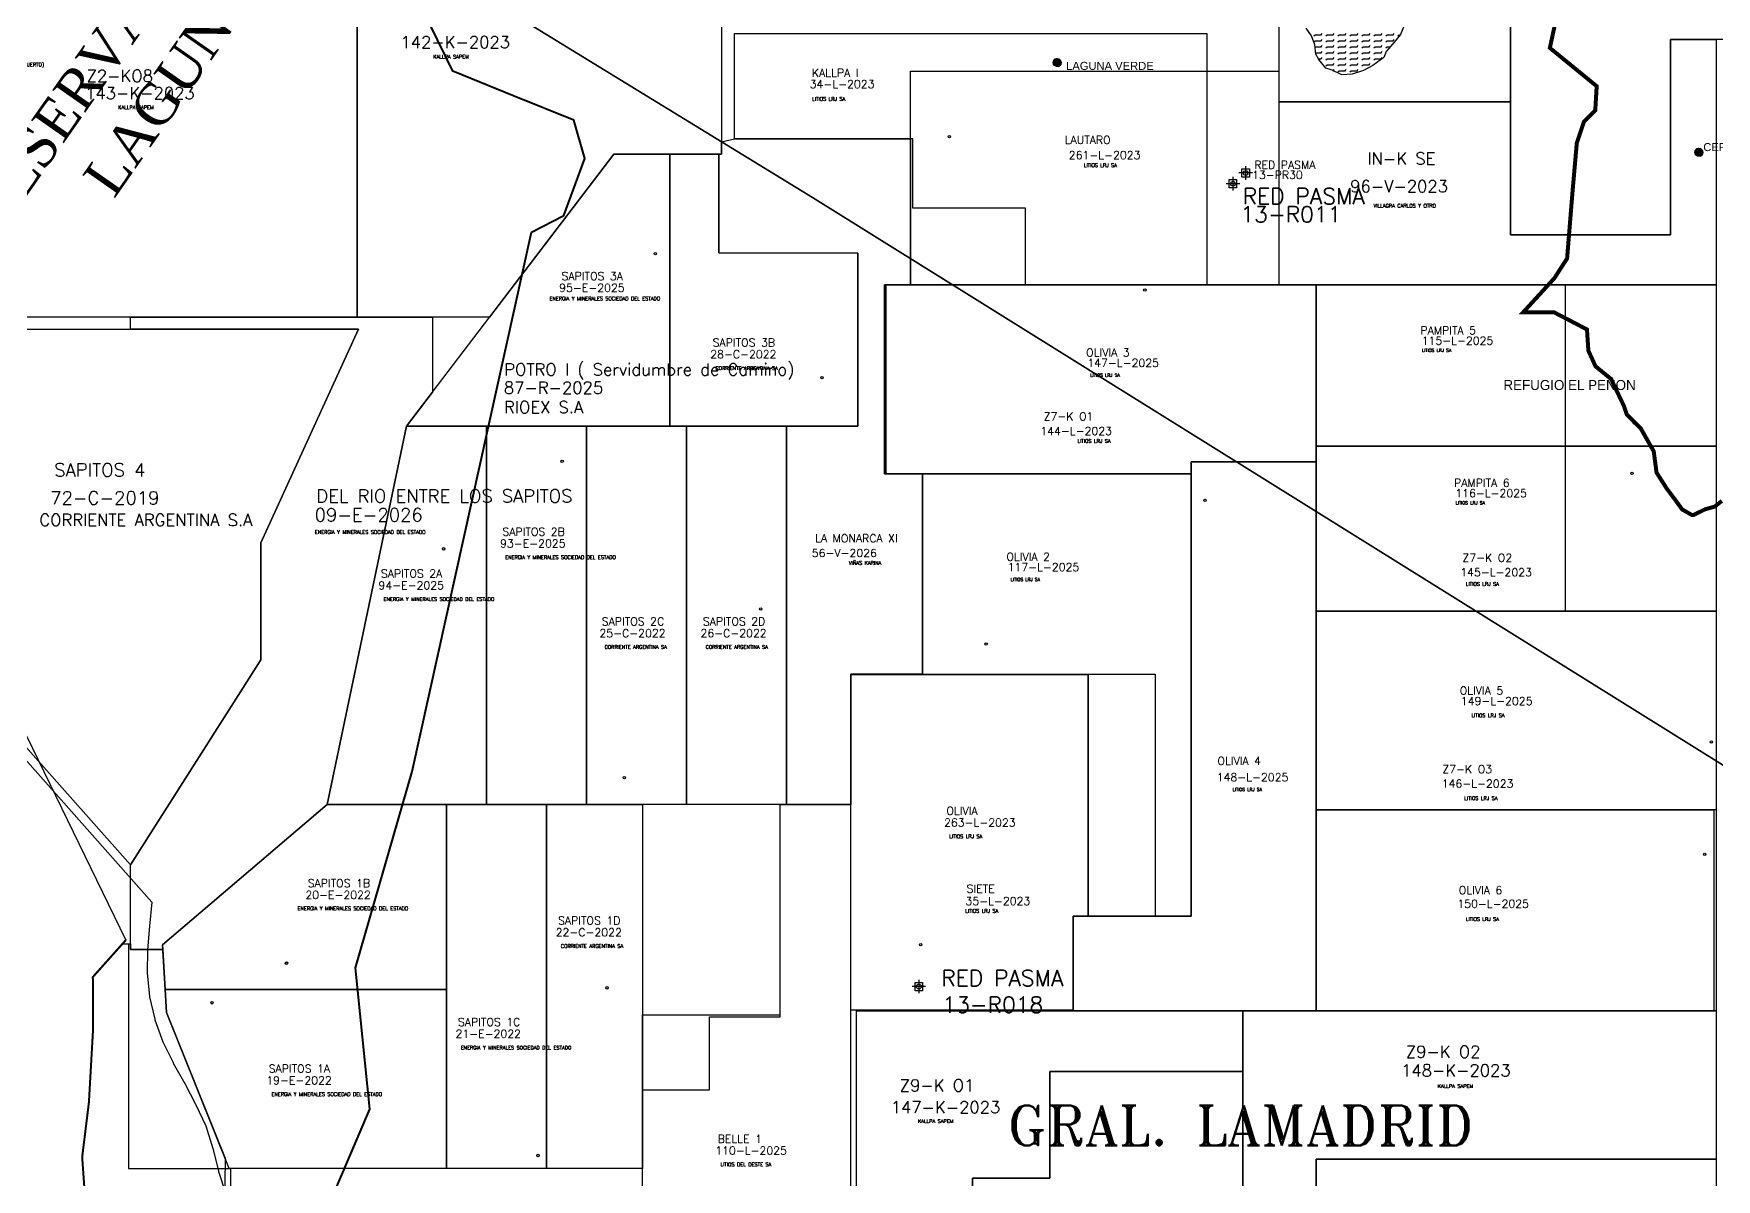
# Model space of a CAD drawing. Header units: metres. Extents: x -4406421 to 6012633, y 6449185 to 13337258.
# Drawn here: x 2477679 to 2519743, y 6831261 to 6859919 of the extents above; entities that cross this region are included whole.
import ezdxf

# ---------------------------------------------------------------- set-up
doc = ezdxf.new("R2010")
doc.units = ezdxf.units.M
doc.header["$LTSCALE"] = 20
doc.header["$MEASUREMENT"] = 0
doc.linetypes.add('ACAD_ISO14W100', pattern=[25.5, 12, -3, 0.5, -3, 0.5, -3, 0.5, -3])
doc.linetypes.add('CENTER', pattern=[2, 1.25, -0.25, 0.25, -0.25])
doc.layers.get('0').update_dxf_attribs({"linetype": 'CONTINUOUS'})
for name, color, linetype in [('CAMINOS', 7, 'CONTINUOUS'), ('CATEOS', 7, 'CONTINUOUS'), ('LIMDEP', 9, 'CONTINUOUS'), ('LIMITES', 119, 'CONTINUOUS'), ('MANIFEST', 1, 'CONTINUOUS'), ('MANIFEST-TEMP', 3, 'CONTINUOUS'), ('MINAPASMA', 40, 'CONTINUOUS'), ('P.A.S.M.A puntos', 241, 'CONTINUOUS'), ('SERVIDUMBRE', 44, 'CONTINUOUS'), ('ZONAS', 5, 'CONTINUOUS')]:
    doc.layers.add(name, color=color, linetype=linetype)
doc.layers.add('TITULARES', color=7, linetype='CONTINUOUS', true_color=0x04fbc6)
doc.styles.add('ITALICC', font='times.ttf', dxfattribs={"height": 1000})
doc.styles.add('ROMANS', font='romans.shx', dxfattribs={"oblique": 1.17516e-08, "height": 3})
doc.styles.add('ROMANT', font='romant', dxfattribs={"height": 1400})
pattern_1 = [(45, (0, 0), (-0.0883883476483, 0.0883883476483), [])]

# ---------------------------------------------------------------- blocks, each defined once
blk = doc.blocks.new('*X0')
at = {"color": 0, "linetype": 'Continuous'}
for p, q in [((2509675, 6860125), (2509677, 6860127)), ((2509773, 6860073), (2509800, 6860100)), ((2509773, 6859923), (2509800, 6859950)), ((2509800, 6860100), (2509950, 6860100)), ((2509800, 6859950), (2509950, 6859950)), ((2509950, 6860100), (2509977, 6860127)), ((2509950, 6859950), (2509977, 6859977)), ((2510073, 6860073), (2510100, 6860100)), ((2510073, 6859923), (2510100, 6859950)), ((2510100, 6860100), (2510250, 6860100)), ((2510100, 6859950), (2510250, 6859950)), ((2510250, 6860100), (2510277, 6860127)), ((2510250, 6859950), (2510277, 6859977)), ((2510373, 6860073), (2510400, 6860100)), ((2510373, 6859923), (2510400, 6859950)), ((2510400, 6860100), (2510550, 6860100)), ((2510400, 6859950), (2510550, 6859950)), ((2510550, 6860100), (2510577, 6860127)), ((2510550, 6859950), (2510577, 6859977)), ((2510673, 6860073), (2510700, 6860100)), ((2510673, 6859923), (2510700, 6859950)), ((2510700, 6860100), (2510850, 6860100)), ((2510700, 6859950), (2510850, 6859950)), ((2510850, 6860100), (2510877, 6860127)), ((2510850, 6859950), (2510877, 6859977)), ((2510973, 6860073), (2511000, 6860100)), ((2510973, 6859923), (2511000, 6859950)), ((2511000, 6860100), (2511150, 6860100)), ((2511000, 6859950), (2511150, 6859950)), ((2511150, 6860100), (2511177, 6860127)), ((2511150, 6859950), (2511177, 6859977)), ((2511273, 6860073), (2511300, 6860100)), ((2511273, 6859923), (2511300, 6859950)), ((2511300, 6860100), (2511450, 6860100)), ((2511300, 6859950), (2511450, 6859950)), ((2511450, 6860100), (2511477, 6860127)), ((2511450, 6859950), (2511477, 6859977)), ((2511573, 6860073), (2511600, 6860100)), ((2511573, 6859923), (2511600, 6859950)), ((2511600, 6860100), (2511750, 6860100)), ((2511600, 6859950), (2511750, 6859950)), ((2511750, 6860100), (2511777, 6860127)), ((2511750, 6859950), (2511777, 6859977)), ((2511873, 6860073), (2511900, 6860100)), ((2511900, 6860100), (2511928, 6860100)), ((2509799, 6859799), (2509800, 6859800)), ((2509800, 6859800), (2509950, 6859800)), ((2509819, 6859650), (2509950, 6859650)), ((2509882, 6859500), (2509950, 6859500)), ((2509950, 6859800), (2509977, 6859827)), ((2509950, 6859650), (2509977, 6859677)), ((2509950, 6859500), (2509977, 6859527)), ((2510073, 6859773), (2510100, 6859800)), ((2510073, 6859623), (2510100, 6859650)), ((2510073, 6859473), (2510100, 6859500)), ((2510100, 6859800), (2510250, 6859800)), ((2510100, 6859650), (2510250, 6859650)), ((2510100, 6859500), (2510250, 6859500)), ((2510250, 6859800), (2510277, 6859827)), ((2510250, 6859650), (2510277, 6859677)), ((2510250, 6859500), (2510277, 6859527)), ((2510373, 6859773), (2510400, 6859800)), ((2510373, 6859623), (2510400, 6859650)), ((2510373, 6859473), (2510400, 6859500)), ((2510400, 6859800), (2510550, 6859800)), ((2510400, 6859650), (2510550, 6859650)), ((2510400, 6859500), (2510550, 6859500)), ((2510550, 6859800), (2510577, 6859827)), ((2510550, 6859650), (2510577, 6859677)), ((2510550, 6859500), (2510577, 6859527)), ((2510673, 6859773), (2510700, 6859800)), ((2510673, 6859623), (2510700, 6859650)), ((2510673, 6859473), (2510700, 6859500)), ((2510700, 6859800), (2510850, 6859800)), ((2510700, 6859650), (2510850, 6859650)), ((2510700, 6859500), (2510850, 6859500)), ((2510850, 6859800), (2510877, 6859827)), ((2510850, 6859650), (2510877, 6859677)), ((2510850, 6859500), (2510877, 6859527)), ((2510973, 6859773), (2511000, 6859800)), ((2510973, 6859623), (2511000, 6859650)), ((2510973, 6859473), (2511000, 6859500)), ((2511000, 6859800), (2511150, 6859800)), ((2511000, 6859650), (2511150, 6859650)), ((2511000, 6859500), (2511150, 6859500)), ((2511150, 6859800), (2511177, 6859827)), ((2511150, 6859650), (2511177, 6859677)), ((2511150, 6859500), (2511177, 6859527)), ((2511273, 6859773), (2511300, 6859800)), ((2511273, 6859623), (2511300, 6859650)), ((2511273, 6859473), (2511300, 6859500)), ((2511300, 6859800), (2511450, 6859800)), ((2511300, 6859650), (2511450, 6859650)), ((2511300, 6859500), (2511450, 6859500)), ((2511450, 6859800), (2511477, 6859827)), ((2511450, 6859650), (2511477, 6859677)), ((2511450, 6859500), (2511477, 6859527)), ((2511573, 6859773), (2511600, 6859800)), ((2511600, 6859800), (2511681, 6859800)), ((2510073, 6859323), (2510100, 6859350)), ((2510100, 6859350), (2510250, 6859350)), ((2510247, 6859200), (2510250, 6859200)), ((2510250, 6859350), (2510277, 6859377)), ((2510250, 6859200), (2510277, 6859227)), ((2510373, 6859323), (2510400, 6859350)), ((2510373, 6859173), (2510400, 6859200)), ((2510400, 6859350), (2510550, 6859350)), ((2510400, 6859200), (2510550, 6859200)), ((2510550, 6859350), (2510577, 6859377)), ((2510550, 6859200), (2510577, 6859227)), ((2510673, 6859323), (2510700, 6859350)), ((2510673, 6859173), (2510700, 6859200)), ((2510700, 6859350), (2510850, 6859350)), ((2510700, 6859200), (2510850, 6859200)), ((2510850, 6859350), (2510877, 6859377)), ((2510850, 6859200), (2510877, 6859227)), ((2510973, 6859323), (2511000, 6859350)), ((2511000, 6859350), (2511150, 6859350)), ((2511150, 6859350), (2511177, 6859377))]:
    blk.add_line(p, q, dxfattribs=at)

msp = doc.modelspace()

# ---------------------------------------------------------------- hatches: boundary and pattern name
at = {"layer": 'ZONAS', "ltscale": 100}
h = msp.add_hatch(dxfattribs=at)
h.set_pattern_fill('ANSI31', color=256, style=0)
h.set_pattern_definition(pattern_1)
h.paths.add_polyline_path([(2503367, 6859194, 1), (2503167, 6859194, 1)])
h = msp.add_hatch(dxfattribs=at)
h.set_pattern_fill('ANSI31', color=256, style=0)
h.set_pattern_definition(pattern_1)
h.paths.add_polyline_path([(2519207, 6856950, 1), (2519407, 6856950, 1)])

# ---------------------------------------------------------------- linework, layer by layer
at = {"layer": 'CAMINOS', "linetype": 'Continuous', "const_width": 100}
msp.add_lwpolyline([(2519881, 6848231), (2519703, 6848089), (2519455, 6848018), (2519171, 6847877), (2519135, 6847877), (2518887, 6848018), (2518709, 6848266), (2518496, 6848550), (2518248, 6848940), (2518177, 6849471), (2517857, 6850038), (2517503, 6850393), (2517432, 6850605), (2517112, 6851279), (2516722, 6851598), (2516544, 6851988), (2516509, 6852519), (2515692, 6852945), (2514912, 6852945), (2515692, 6853799), (2516012, 6854295), (2516149, 6855981), (2516255, 6857186), (2516433, 6857718), (2516716, 6858001), (2516752, 6858604), (2515581, 6859561), (2515758, 6860376)], dxfattribs=at)
at = {"layer": 'CATEOS', "ltscale": 100}
for points in [[(2512944, 6873816), (2518594, 6873816), (2518594, 6866214), (2514595, 6866214), (2514595, 6858214), (2508815, 6858214), (2508815, 6868816), (2512944, 6868816)], [(2495200, 6859919), (2507010, 6859919), (2507010, 6853639), (2502476, 6853639), (2502476, 6855550), (2499660, 6855550), (2499660, 6857290), (2495200, 6857290)], [(2495200, 6857290), (2499599, 6857290), (2499599, 6853639), (2498987, 6853639), (2498987, 6853638), (2498948, 6853638), (2498948, 6848905), (2499896, 6848905), (2499896, 6843894), (2498105, 6843894), (2498105, 6840640), (2496500, 6840640), (2496500, 6850100), (2498285, 6850100), (2498285, 6854431), (2494805, 6854432), (2494805, 6856900), (2494871, 6856900), (2494871, 6857215)], [(2509737, 6853638), (2515962, 6853638), (2515962, 6845473), (2509737, 6845473)], [(2480100, 6852525), (2480100, 6852823), (2487652, 6852823), (2487652, 6850955), (2487000, 6850100), (2485020, 6840640), (2480900, 6837125), (2480907, 6837010), (2480100, 6837010), (2480100, 6839125), (2483360, 6844260), (2483360, 6847185), (2485800, 6852525)], [(2474575, 6852525), (2485800, 6852525), (2483360, 6847185), (2483360, 6844260), (2480100, 6839125), (2474575, 6845350)], [(2519737, 6835473), (2509737, 6835473), (2509737, 6845473), (2519737, 6845473)], [(2498105, 6843894), (2505712, 6843894), (2505712, 6837843), (2503665, 6837843), (2503665, 6835491), (2498105, 6835491)], [(2519737, 6821763), (2509737, 6821763), (2509737, 6831763), (2519737, 6831763)]]:
    msp.add_lwpolyline(points, close=True, dxfattribs=at)
at = {"layer": 'CATEOS', "color": 0, "ltscale": 100}
for points in [[(2518594, 6873816), (2519737, 6873816), (2519737, 6869331), (2520807, 6869331), (2520807, 6859769), (2518595, 6859768), (2518595, 6854890), (2514595, 6854890), (2514595, 6866214), (2518594, 6866214)], [(2475769, 6862823), (2485768, 6862823), (2485768, 6852823), (2475769, 6852823)], [(2485768, 6862823), (2494874, 6862823), (2494871, 6856900), (2492185, 6856900), (2489077, 6852823), (2487652, 6852823), (2485768, 6852823)], [(2508815, 6858214), (2514595, 6858214), (2514595, 6854890), (2518595, 6854890), (2518595, 6859768), (2519737, 6859768), (2519737, 6853639), (2508815, 6853639)], [(2498948, 6853638), (2509737, 6853638), (2509737, 6835473), (2503665, 6835473), (2503665, 6837843), (2506613, 6837843), (2506613, 6837843), (2506614, 6837843), (2506614, 6848905), (2498948, 6848905)], [(2496341, 6840640), (2498100, 6840640), (2498100, 6826925), (2492895, 6826925), (2492900, 6835380), (2496341, 6835380)], [(2479897, 6837150), (2480100, 6837150), (2480100, 6837010), (2480907, 6837010), (2481000, 6835435), (2482468, 6831789), (2482412, 6827290), (2479599, 6827290), (2479461, 6827860), (2479231, 6828819), (2478998, 6830316), (2478892, 6831819), (2479060, 6833185), (2479162, 6834983), (2479158, 6836322)], [(2498250, 6835473), (2507904, 6835473), (2507904, 6833959), (2503081, 6833959), (2503081, 6831289), (2501150, 6831289), (2501150, 6828882), (2499717, 6828882), (2499717, 6827060), (2498250, 6827060)], [(2507904, 6835473), (2519737, 6835473), (2519737, 6831763), (2509737, 6831763), (2509737, 6821763), (2505361, 6821763), (2505361, 6826186), (2506831, 6826186), (2506831, 6827967), (2507904, 6827967), (2507904, 6833959), (2507904, 6833959)], [(2507904, 6833959), (2507904, 6827967), (2506831, 6827967), (2506831, 6826186), (2498246, 6826186), (2498246, 6827060), (2499717, 6827060), (2499717, 6828882), (2501150, 6828882), (2501150, 6831289), (2503081, 6831289), (2503081, 6833959)]]:
    msp.add_lwpolyline(points, close=True, dxfattribs=at)
at = {"layer": 'LIMDEP', "linetype": 'Continuous'}
msp.add_lwpolyline([(2472327, 6898787, -0.094734), (2471572, 6897899), (2469637, 6896761, 0.219802), (2469009, 6896530), (2469222, 6894158), (2469191, 6890922), (2469292, 6889737, -0.082175), (2468834, 6888328, -0.091789), (2467560, 6887139, -0.036991), (2464255, 6885168), (2462070, 6883643, 0.129481), (2461230, 6882100), (2460483, 6879404), (2458477, 6880251), (2456777, 6880566), (2497152, 6855817), (2552669, 6821184)], format="xyb", dxfattribs=at)
for points in [[(2552669, 6821184), (2497152, 6855817), (2456777, 6880566)], [(2465470, 6855314), (2480633, 6838191), (2480575, 6837592), (2480527, 6837005), (2480518, 6836417), (2480578, 6835841), (2480578, 6835830), (2480706, 6835265), (2480706, 6835254), (2480912, 6834700), (2481168, 6834180), (2481168, 6834169), (2481462, 6833659), (2481727, 6833139), (2481736, 6833128), (2481982, 6832596), (2482158, 6832031), (2482296, 6831477), (2482296, 6831455), (2482483, 6830901)]]:
    msp.add_lwpolyline(points, dxfattribs=at)
at = {"layer": 'LIMITES', "linetype": 'Continuous'}
msp.add_lwpolyline([(2511986, 6860238), (2511846, 6859901), (2511605, 6859608), (2511491, 6859468), (2511434, 6859322), (2511154, 6859118), (2510919, 6858997), (2510639, 6858901), (2510379, 6858888), (2510137, 6859002), (2509984, 6859052), (2509805, 6859268), (2509735, 6859401), (2509703, 6859637), (2509620, 6859865), (2509492, 6860056)], dxfattribs=at)
at = {"layer": 'LIMITES', "linetype": 'CENTER', "ltscale": 1500, "const_width": 50, "flags": 128}
msp.add_lwpolyline([(2479984, 6837248), (2479158, 6836322), (2479162, 6834983), (2479060, 6833185), (2478892, 6831819), (2478998, 6830316), (2479231, 6828819), (2479722, 6826778), (2480644, 6824849), (2481642, 6823890), (2482679, 6822774), (2483840, 6821156), (2483983, 6819761)], dxfattribs=at)
at = {"layer": 'MANIFEST', "ltscale": 100}
for points in [[(2508810, 6858976), (2508810, 6853639), (2499599, 6853639), (2499599, 6858976)], [(2493585, 6856900), (2494805, 6856900), (2494805, 6854432), (2498285, 6854431), (2498285, 6850100), (2493585, 6850100)], [(2498987, 6853639), (2509737, 6853639), (2509737, 6849206), (2506614, 6849205), (2506614, 6848905), (2498987, 6848905)], [(2509737, 6853638), (2519737, 6853638), (2519737, 6849600), (2509737, 6849600)], [(2487000, 6850100), (2489000, 6850100), (2489000, 6840640), (2485020, 6840640)], [(2489000, 6850100), (2491500, 6850100), (2491500, 6840640), (2489000, 6840640)], [(2491500, 6840640), (2491500, 6850100), (2494000, 6850100), (2494000, 6840640)], [(2496500, 6850100), (2496500, 6840640), (2494000, 6840640), (2494000, 6850100)], [(2509737, 6849600), (2519737, 6849600), (2519737, 6845473), (2509737, 6845473)], [(2506614, 6849205), (2509737, 6849206), (2509737, 6835473), (2503665, 6835474), (2503665, 6837841), (2506614, 6837843)], [(2509737, 6845473), (2519737, 6845473), (2519737, 6840500), (2509737, 6840500)], [(2498110, 6843888), (2504043, 6843888), (2504043, 6837843), (2503665, 6837843), (2503665, 6835493), (2498110, 6835493)], [(2480965, 6836010), (2480900, 6837125), (2485020, 6840640), (2488000, 6840640), (2488000, 6836010)], [(2488000, 6840640), (2490500, 6840640), (2490500, 6831535), (2488000, 6831535)], [(2490500, 6840640), (2492900, 6840640), (2492900, 6831535), (2490500, 6831535)], [(2509737, 6840500), (2519683, 6840500), (2519683, 6835473), (2509737, 6835473)], [(2480965, 6836010), (2488000, 6836010), (2488000, 6831535), (2482570, 6831535), (2481000, 6835435)]]:
    msp.add_lwpolyline(points, close=True, dxfattribs=at)
at = {"layer": 'MANIFEST', "color": 1, "ltscale": 100}
for points in [[(2492185, 6856900), (2493585, 6856900), (2493585, 6850100), (2487000, 6850100)], [(2499896, 6848905), (2506614, 6848905), (2506614, 6837843), (2504043, 6837843), (2504043, 6843888), (2499896, 6843894)], [(2492900, 6833500), (2494570, 6833500), (2494570, 6835325), (2496341, 6835325), (2496341, 6840640), (2498100, 6840640), (2498100, 6826925), (2492895, 6826925)], [(2479896, 6837150), (2480049, 6837155), (2480049, 6831535), (2482598, 6831535), (2482536, 6822928), (2481642, 6823890), (2480644, 6824848), (2479722, 6826778), (2479231, 6828819), (2478998, 6830316), (2478892, 6831819), (2479060, 6833185), (2479162, 6834983), (2479158, 6836322), (2479772, 6837010)]]:
    msp.add_lwpolyline(points, close=True, dxfattribs=at)
at = {"layer": 'MANIFEST', "ltscale": 100}
for centre in [(2500572, 6857342), (2505456, 6853504), (2497389, 6851316), (2517692, 6850179), (2490890, 6849220), (2517636, 6848922), (2506963, 6848246), (2487926, 6847032), (2495856, 6845530), (2519619, 6842204), (2492446, 6841311), (2519451, 6839388), (2483998, 6836668), (2492011, 6836052), (2490288, 6831858)]:
    msp.add_circle(centre, 30, dxfattribs=at)
at = {"layer": 'MANIFEST', "color": 1, "ltscale": 100}
for centre in [(2493222, 6854417), (2501489, 6844651), (2519619, 6842204), (2499853, 6837133)]:
    msp.add_circle(centre, 30, dxfattribs=at)
at = {"layer": 'MANIFEST', "lineweight": 25, "ltscale": 100}
msp.add_circle((2482138, 6835677), 30, dxfattribs=at)
at = {"layer": 'MANIFEST-TEMP', "color": 4, "ltscale": 100}
msp.add_circle((2484003, 6836671), 30, dxfattribs=at)
at = {"layer": 'P.A.S.M.A puntos', "color": 61, "ltscale": 100}
for p, q in [((2507976, 6856602), (2507976, 6856264)), ((2508145, 6856433), (2507807, 6856433))]:
    msp.add_line(p, q, dxfattribs=at)
at = {"layer": 'P.A.S.M.A puntos', "ltscale": 100}
for p, q in [((2507827, 6856165), (2507490, 6856165)), ((2507827, 6856165), (2507490, 6856165)), ((2507659, 6856333), (2507659, 6855996)), ((2507659, 6856333), (2507659, 6855996)), ((2499976, 6836083), (2499639, 6836083)), ((2499976, 6836083), (2499639, 6836083)), ((2499807, 6836252), (2499807, 6835915)), ((2499807, 6836252), (2499807, 6835915))]:
    msp.add_line(p, q, dxfattribs=at)
at = {"layer": 'P.A.S.M.A puntos', "color": 61, "ltscale": 100}
msp.add_lwpolyline([(2507883, 6856539), (2508069, 6856539), (2508069, 6856327), (2507883, 6856327)], close=True, dxfattribs=at)
at = {"layer": 'P.A.S.M.A puntos', "ltscale": 100}
for points in [[(2507566, 6856271), (2507751, 6856271), (2507751, 6856059), (2507566, 6856059)], [(2507566, 6856271), (2507751, 6856271), (2507751, 6856059), (2507566, 6856059)], [(2499715, 6836189), (2499900, 6836189), (2499900, 6835977), (2499715, 6835977)], [(2499715, 6836189), (2499900, 6836189), (2499900, 6835977), (2499715, 6835977)]]:
    msp.add_lwpolyline(points, close=True, dxfattribs=at)
at = {"layer": 'P.A.S.M.A puntos', "color": 61, "ltscale": 100}
msp.add_circle((2507976, 6856433), 60, dxfattribs=at)
at = {"layer": 'P.A.S.M.A puntos', "ltscale": 100}
for centre in [(2507659, 6856165), (2507659, 6856165), (2499807, 6836083), (2499807, 6836083)]:
    msp.add_circle(centre, 60, dxfattribs=at)
at = {"layer": 'SERVIDUMBRE', "lineweight": 40, "ltscale": 100}
msp.add_lwpolyline([(2484125, 6828419), (2486079, 6833013), (2485726, 6836553), (2487144, 6841465), (2490121, 6854950), (2490931, 6855370), (2491460, 6856795), (2491185, 6857753), (2489688, 6858354), (2488159, 6858976), (2487393, 6860549), (2486960, 6860819), (2485930, 6860817), (2484801, 6860562), (2484577, 6862201), (2484275, 6863625), (2483856, 6863861), (2483500, 6864503), (2482891, 6863958), (2481917, 6864817), (2480362, 6865699), (2478529, 6866091), (2476453, 6864886)], dxfattribs=at)
at = {"layer": 'ZONAS', "ltscale": 100}
msp.add_lwpolyline([(2470008, 6857756), (2479984, 6837248)], dxfattribs=at)
for centre in [(2503267, 6859194), (2519307, 6856950)]:
    msp.add_circle(centre, 100, dxfattribs=at)

# ---------------------------------------------------------------- block references
at = {"layer": 'CAMINOS', "color": 74, "linetype": 'Continuous'}
msp.add_blockref('*X0', (-89, -208), dxfattribs=at)

# ---------------------------------------------------------------- texts
at = {"layer": 'CATEOS', "color": 0, "linetype": 'Continuous', "style": 'ROMANS', "oblique": 0}
for s, p in [('142-K-2023', (2486848, 6859556)), ('Z2-KO8', (2479003, 6858711)), ('143-K-2023', (2478966, 6858281)), ('Z9-K O1', (2499330, 6833462))]:
    msp.add_text(s, height=300, dxfattribs=at).set_placement(p)
at = {"layer": 'CATEOS', "style": 'ROMANS'}
for s, height, p in [('KALLPA I', 200, (2497133, 6858842)), ('34-L-2023', 200, (2497078, 6858556)), ('Z7-K O1', 200, (2502927, 6850245)), ('144-L-2023', 200, (2502844, 6849879)), ('SAPITOS 4', 330, (2478193, 6848840)), ('72-C-2019', 330, (2478093, 6848140)), ('DEL RIO ENTRE LOS SAPITOS', 330, (2484742, 6848188)), ('09-E-2026', 330, (2484703, 6847718)), ('LA MONARCA XI', 200, (2497214, 6847195)), ('56-V-2026', 200, (2497130, 6846828)), ('Z7-K O2', 200, (2513397, 6846709)), ('145-L-2023', 200, (2513341, 6846345)), ('Z7-K O3', 200, (2512893, 6841421)), ('146-L-2023', 200, (2512878, 6841059)), ('SIETE', 200, (2501000, 6838431)), ('35-L-2023', 200, (2500973, 6838121))]:
    msp.add_text(s, height=height, dxfattribs=at).set_placement(p)
at = {"layer": 'CATEOS', "linetype": 'Continuous', "style": 'ROMANS'}
for s, p in [('IN-K SE', (2511022, 6856646)), ('96-V-2023', (2510591, 6855951))]:
    msp.add_text(s, height=300, dxfattribs=at).set_placement(p)
at = {"layer": 'CATEOS', "linetype": 'Continuous', "style": 'ROMANS', "oblique": 0}
for s, p in [('Z9-K O2', (2511981, 6834303)), ('148-K-2023', (2511862, 6833838)), ('147-K-2023', (2499104, 6832916))]:
    msp.add_text(s, height=300, dxfattribs=at).set_placement(p)
at = {"layer": 'LIMITES', "color": 5, "linetype": 'Continuous', "style": 'ROMANT'}
msp.add_text('GRAL. LAMADRID', height=1000, dxfattribs=at).set_placement((2502020, 6832111))
at = {"layer": 'MANIFEST', "linetype": 'Continuous', "style": 'ROMANS'}
for s, p in [('LAUTARO', (2503454, 6857160)), ('261-L-2023', (2503555, 6856780)), ('PAMPITA 5', (2512346, 6852397)), ('115-L-2025', (2512376, 6852138)), ('PAMPITA 6', (2513186, 6848582)), ('116-L-2025', (2513216, 6848323)), ('OLIVIA 2', (2501996, 6846734)), ('117-L-2025', (2502026, 6846475))]:
    msp.add_text(s, height=200, dxfattribs=at).set_placement(p)
at = {"layer": 'MANIFEST', "linetype": 'ACAD_ISO14W100', "style": 'ROMANS', "oblique": 0}
for s, p in [('SAPITOS 3A', (2490875, 6853753)), ('95-E-2025', (2490816, 6853460)), ('SAPITOS 3B', (2494652, 6852092)), ('28-C-2022', (2494593, 6851799)), ('OLIVIA 3', (2503989, 6851842)), ('147-L-2025', (2504019, 6851583)), ('93-E-2025', (2489338, 6847067)), ('SAPITOS 2B', (2489397, 6847361)), ('SAPITOS 2A', (2486359, 6846313)), ('94-E-2025', (2486299, 6846019)), ('SAPITOS 2C', (2491881, 6845116)), ('SAPITOS 2D', (2494408, 6845116)), ('25-C-2022', (2491822, 6844822)), ('26-C-2022', (2494349, 6844822)), ('OLIVIA 5', (2513326, 6843385)), ('149-L-2025', (2513356, 6843126)), ('OLIVIA 4', (2507272, 6841627)), ('148-L-2025', (2507253, 6841219)), ('OLIVIA', (2500496, 6840379)), ('263-L-2023', (2500436, 6840085)), ('20-E-2022', (2484470, 6838275)), ('SAPITOS 1B', (2484529, 6838568)), ('OLIVIA 6', (2513304, 6838395)), ('150-L-2025', (2513268, 6838054)), ('22-C-2022', (2490728, 6837341)), ('SAPITOS 1D', (2490787, 6837635)), ('SAPITOS 1C', (2488285, 6835096)), ('21-E-2022', (2488225, 6834802)), ('19-E-2022', (2483494, 6833637)), ('SAPITOS 1A', (2483554, 6833930)), ('110-L-2025', (2494717, 6831881)), ('BELLE 1', (2494777, 6832174))]:
    msp.add_text(s, height=200, dxfattribs=at).set_placement(p)
at = {"layer": 'MINAPASMA', "color": 2}
msp.add_text('REFUGIO EL PEÑON', height=250, dxfattribs=at).set_placement((2514421, 6851005))
at = {"layer": 'P.A.S.M.A puntos', "color": 61, "linetype": 'Continuous', "style": 'ROMANS', "oblique": 0}
for s, p in [('13-PR30', (2508136, 6856285)), ('RED PASMA', (2508195, 6856536))]:
    msp.add_text(s, height=200, dxfattribs=at).set_placement(p)
at = {"layer": 'P.A.S.M.A puntos', "linetype": 'Continuous', "style": 'ROMANS', "oblique": 0}
for s, p in [('RED PASMA', (2507904, 6855655)), ('13-R011', (2507848, 6855199)), ('RED PASMA', (2500369, 6836097)), ('RED PASMA', (2500369, 6836097)), ('13-R018', (2500395, 6835430)), ('13-R018', (2500395, 6835430))]:
    msp.add_text(s, height=400, dxfattribs=at).set_placement(p)
at = {"layer": 'SERVIDUMBRE', "linetype": 'Continuous', "style": 'ROMANS', "oblique": 0}
for s, height, p in [('SERVIDUMBRE DE CAMINO PETREL I, LA OLLITA I Y OTROS ( PASO MACHO MUERTO)', 90, (2472895, 6859099)), ('POTRO I ( Servidumbre de Camino)', 300, (2489443, 6851369)), ('87-R-2025', 300, (2489433, 6850913)), ('RIOEX S.A', 300, (2489438, 6850425))]:
    msp.add_text(s, height=height, dxfattribs=at).set_placement(p)
at = {"layer": 'TITULARES', "color": 5, "linetype": 'Continuous', "style": 'ROMANS'}
for s, height, p in [('KALLPA SAPEM', 90, (2487670, 6859295)), ('KALLPA SAPEM', 90, (2479792, 6858029)), ('LITIOS LRJ SA', 80, (2504094, 6851335)), ('LITIOS LRJ SA', 90, (2503772, 6849685)), ('VIÑAS KARINA', 90, (2498058, 6846635)), ('LITIOS LRJ SA', 90, (2513481, 6846107)), ('LITIOS LRJ SA', 90, (2513620, 6842821)), ('LITIOS LRJ SA', 90, (2513444, 6840749)), ('LITIOS LRJ SA', 90, (2500966, 6837931)), ('LITIOS LRJ SA', 90, (2513481, 6837724)), ('KALLPA SAPEM', 90, (2512776, 6833548)), ('KALLPA SAPEM', 90, (2499784, 6832672))]:
    msp.add_text(s, height=height, dxfattribs=at).set_placement(p)
at = {"layer": 'TITULARES', "color": 160, "linetype": 'Continuous', "style": 'ROMANS'}
for s, height, p in [('LITIOS LRJ SA', 90, (2497140, 6858242)), ('LITIOS LRJ SA', 90, (2503932, 6856581)), ('VILLAGRA CARLOS Y OTRO', 90, (2511175, 6855569)), ('ENERGIA Y MINERALES SOCIEDAD DEL ESTADO', 90, (2490574, 6853247)), ('LITIOS LRJ SA', 80, (2512381, 6851958)), ('CORRIENTE ARGENTINA SA', 90, (2494722, 6851507)), ('LITIOS LRJ SA', 80, (2513222, 6848143)), ('CORRIENTE ARGENTINA S.A', 300, (2477823, 6847604)), ('ENERGIA Y MINERALES SOCIEDAD DEL ESTADO', 90, (2484710, 6847405)), ('ENERGIA Y MINERALES SOCIEDAD DEL ESTADO', 90, (2489467, 6846776)), ('LITIOS LRJ SA', 80, (2502101, 6846226)), ('ENERGIA Y MINERALES SOCIEDAD DEL ESTADO', 90, (2486429, 6845728)), ('CORRIENTE ARGENTINA SA', 90, (2491951, 6844531)), ('CORRIENTE ARGENTINA SA', 90, (2494478, 6844531)), ('LITIOS LRJ SA', 80, (2507648, 6840973)), ('LITIOS LRJ SA', 90, (2500566, 6839794)), ('ENERGIA Y MINERALES SOCIEDAD DEL ESTADO', 90, (2484276, 6837992)), ('CORRIENTE ARGENTINA SA', 90, (2490857, 6837050)), ('ENERGIA Y MINERALES SOCIEDAD DEL ESTADO', 90, (2488355, 6834511)), ('ENERGIA Y MINERALES SOCIEDAD DEL ESTADO', 90, (2483624, 6833346)), ('LITIOS DEL OESTE SA', 90, (2494847, 6831589))]:
    msp.add_text(s, height=height, dxfattribs=at).set_placement(p)
at = {"layer": 'ZONAS', "style": 'ITALICC'}
for s, p in [('RESERVA PROVINCIAL DE USOS MULTIPLES ', (2476818, 6854872)), ('LAGUNA BRAVA - LEY N° 8078/06', (2479688, 6855770))]:
    msp.add_text(s, height=1000, rotation=55, dxfattribs=at).set_placement(p)
at = {"layer": 'ZONAS', "ltscale": 100, "char_height": 200, "width": 2219.35, "attachment_point": 1, "style": 'ROMANS'}
for s, insert in [('{\\fArial|b0|i0|c0|p34;LAGUNA VERDE}', (2503489, 6859212)), ('{\\fArial|b0|i0|c0|p34;CERRO AZUL}', (2519417, 6857181))]:
    msp.add_mtext(s, dxfattribs=dict(at, insert=insert))

doc.saveas('drawing.dxf')
